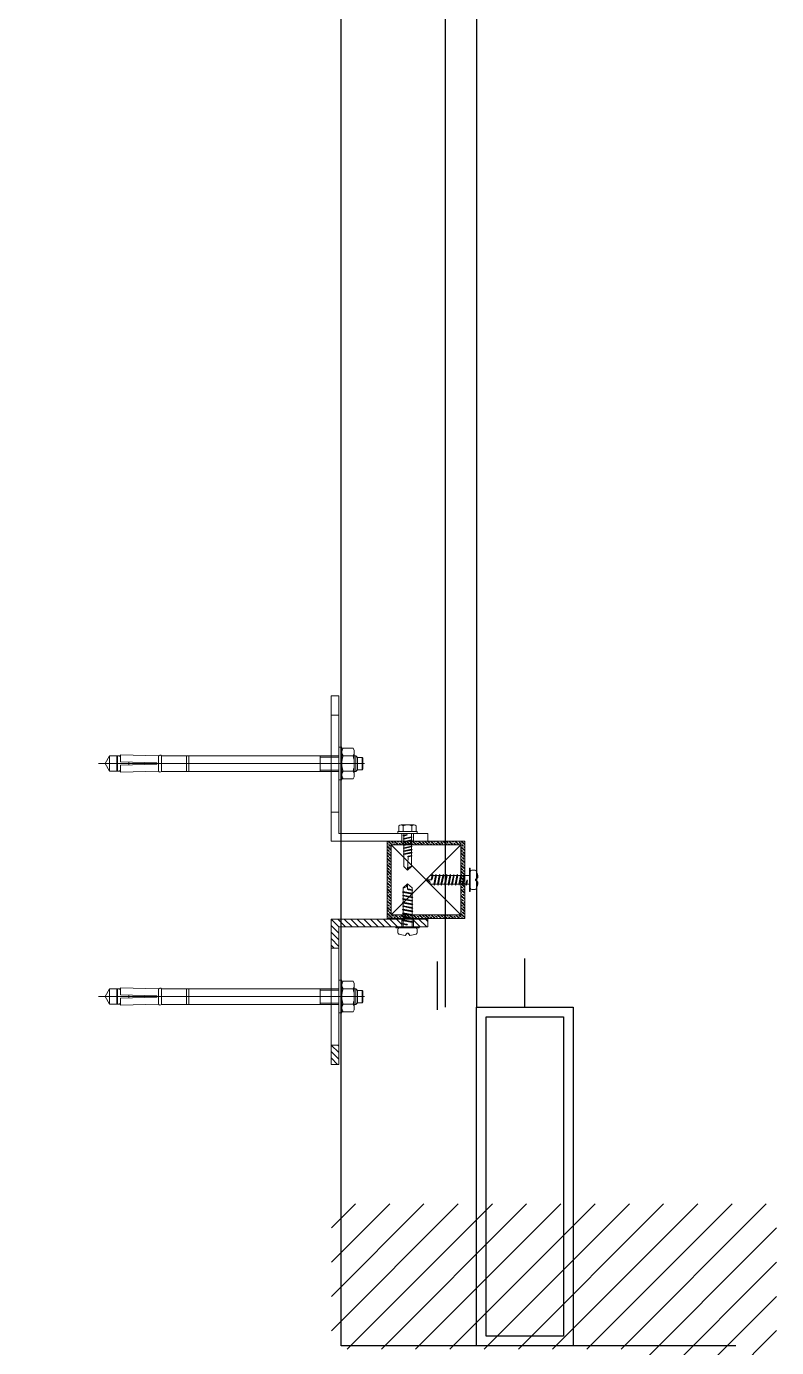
# Model space of a CAD drawing. Header units: millimetres. Extents: x 4688743 to 4806056, y -3017657 to -2960297.
# Drawn here: x 4752490 to 4752877, y -2973565 to -2972883 of the extents above; entities that cross this region are included whole.
import ezdxf

# ---------------------------------------------------------------- set-up
doc = ezdxf.new("R2010")
doc.units = ezdxf.units.MM
doc.header["$MEASUREMENT"] = 0
for name, color, linetype, lineweight in [('B-SECTIONS$0$_FAVETON-Autotaladrante N12 Filete 5.5 mm', 8, 'Continuous', 5), ('CLAYTONE-Pieza', 7, 'Continuous', 9), ('NEI-ALU-CROSS-SECTION', 150, 'Continuous', 5), ('NEI-G-BRACKET-IN PLAN', 115, 'Continuous', 5), ('NEI-G-RCC FASTENER', 253, 'Continuous', 5), ('TAPPING SCREW', 251, 'Continuous', 5)]:
    doc.layers.add(name, color=color, linetype=linetype, lineweight=lineweight)
for name, color, linetype in [('C-WALL', 123, 'Continuous'), ('glazing', 5, 'Continuous'), ('MATEL CLADDING', 145, 'Continuous'), ('wall', 4, 'Continuous')]:
    doc.layers.add(name, color=color, linetype=linetype)

# ---------------------------------------------------------------- blocks, each defined once
blk = doc.blocks.new('ALU-CROSS-SECTION')
at = {"layer": 'NEI-ALU-CROSS-SECTION'}
h = blk.add_hatch(dxfattribs=at)
h.set_pattern_fill('ANSI33', color=8, scale=0.35, style=0)
h.set_pattern_definition([(45, (-14308.022, -80916.707), (-1.57154482, 1.57154482), []), (45, (-14306.4504, -80916.707), (-1.57154482, 1.57154482), [1.11125, -0.555625])])
h.paths.add_polyline_path([(20, 20), (-20, 20), (-20, -20), (20, -20)])
h.paths.add_polyline_path([(18, -18), (-18, -18), (-18, 18), (18, 18)], flags=16)
at = {"color": 8}
for p, q in [((-18, -18), (18, 18)), ((-18, 18), (18, -18))]:
    blk.add_line(p, q, dxfattribs=at)
for points in [[(-20, -20), (20, -20), (20, 20), (-20, 20)], [(-18, -18), (18, -18), (18, 18), (-18, 18)]]:
    blk.add_lwpolyline(points, close=True)
blk = doc.blocks.new('Autotaladrante N12 Filete 5.5 mm')
at = {"color": 250}
blk.add_lwpolyline([(0.4, -6), (0.1, -6, -0.414214), (0, -5.9), (0, 5.9, -0.414214), (0.1, 6), (0.4, 6, -0.414214), (0.5, 5.9), (0.5, -5.9, -0.414214)], format="xyb", close=True, dxfattribs=at)
at = {"layer": 'TAPPING SCREW'}
for p, q in [((-3.94, 1.25), (-2.75, 0.25)), ((-2.75, 0.25), (-2.75, -0.25)), ((0, 2.29), (1.85, 2.29)), ((1.62, 0), (2.08, 2.69)), ((2.31, 2.29), (3.68, 2.29)), ((4.14, 2.29), (5.51, 2.29)), ((5.98, 2.29), (7.35, 2.29)), ((7.81, 2.29), (9.18, 2.29)), ((9.64, 2.29), (11.01, 2.29)), ((10.56, -2.29), (11.48, 2.29)), ((11.25, 2.69), (11.48, 2.29)), ((11.48, 2.29), (12.85, 2.29)), ((13.31, 2.29), (14.68, 2.29)), ((14.23, -2.29), (15.14, 2.29)), ((14.55, 2.29), (20.7, 2.29)), ((14.91, 2.69), (15.14, 2.29)), ((15.14, 2.29), (16.51, 2.29)), ((16.98, 2.29), (18.35, 2.29)), ((17.66, -2.69), (18.58, 2.69)), ((20.7, 2.29), (22.8, 0)), ((-3.94, -1.25), (-2.75, -0.25)), ((0, -2.29), (2.76, -2.29)), ((3, -2.69), (3.23, -2.29)), ((4.83, -2.69), (5.06, -2.29)), ((6.66, -2.69), (6.89, -2.29)), ((8.5, -2.69), (8.73, -2.29)), ((10.33, -2.69), (10.56, -2.29)), ((10.56, -2.29), (11.93, -2.29)), ((12.39, -2.29), (13.76, -2.29)), ((13.64, -2.29), (20.7, -2.29)), ((14, -2.69), (14.23, -2.29)), ((14.23, -2.29), (15.6, -2.29)), ((16.06, -2.29), (17.43, -2.29)), ((17.89, -2.29), (19.26, -2.29)), ((19.95, 0), (22.8, 0)), ((20.7, -2.29), (22.8, 0))]:
    blk.add_line(p, q, dxfattribs=at)
for points in [[(-0.75, 5), (-2.47, 5)], [(0, 4.25), (0, -4.25)], [(4.6, -2.29), (3.23, -2.29), (4.14, 2.29), (3.91, 2.69), (3, -2.69), (2.76, -2.29), (3.68, 2.29), (3.91, 2.69)], [(6.43, -2.29), (5.06, -2.29), (5.98, 2.29), (5.75, 2.69), (4.83, -2.69), (4.6, -2.29), (5.51, 2.29), (5.75, 2.69)], [(8.26, -2.29), (6.89, -2.29), (7.81, 2.29), (7.58, 2.69), (6.66, -2.69), (6.43, -2.29), (7.35, 2.29), (7.58, 2.69)], [(10.1, -2.29), (8.73, -2.29), (9.64, 2.29), (9.41, 2.69), (8.5, -2.69), (8.26, -2.29), (9.18, 2.29), (9.41, 2.69)], [(13.08, 2.69), (13.31, 2.29), (12.39, -2.29), (12.16, -2.69), (11.93, -2.29), (12.85, 2.29), (13.08, 2.69), (12.16, -2.69)], [(15.83, -2.69), (16.06, -2.29), (16.98, 2.29), (16.75, 2.69), (15.83, -2.69), (15.6, -2.29), (16.51, 2.29), (16.75, 2.69)], [(-0.75, -5), (-2.47, -5)], [(19.95, 0), (19.72, -0.4), (19.26, -2.29), (19.5, -2.69), (19.95, 0), (20.19, -0.4), (19.73, -2.29), (19.5, -2.69)]]:
    blk.add_lwpolyline(points, dxfattribs=at)
for points in [[(2.31, 2.29), (1.85, 0.4), (1.62, 0), (1.39, 0.4), (1.85, 2.29), (2.08, 2.69)], [(10.33, -2.69), (10.1, -2.29), (11.01, 2.29), (11.25, 2.69)], [(13.76, -2.29), (14.68, 2.29), (14.91, 2.69), (14, -2.69)], [(17.89, -2.29), (17.66, -2.69), (17.43, -2.29), (18.35, 2.29), (18.58, 2.69), (18.81, 2.29)]]:
    blk.add_lwpolyline(points, close=True, dxfattribs=at)
for centre, radius, start, end in [((9.02, 0), 13, 159.51694, 174.54353), ((-2.46, 4.24), 0.756, 90.46961, 163.25484), ((-0.76, 4.24), 0.756, 0.46961, 89.53039), ((22.74, 2.05), 2.06, 173.37755, 271.62243), ((9.02, 0), 13, 185.45647, 200.48306), ((-2.46, -4.24), 0.756, 196.74516, 269.53039), ((-0.76, -4.24), 0.756, 270.46961, 359.53039)]:
    blk.add_arc(centre, radius, start, end, dxfattribs=at)
blk = doc.blocks.new('Fischer')
at = {"layer": 'NEI-G-RCC FASTENER', "linetype": 'Continuous'}
for p, q in [((-8, 6.8), (-7.39, 7.85)), ((-2.21, 7.85), (-7.39, 7.85)), ((-1.6, 6.8), (-2.21, 7.85)), ((-1.6, 8.4), (-1.6, 0)), ((-1.6, 8.4), (0, 8.4)), ((0, 8.4), (0, -8.4)), ((-12, 3.1), (-12.4, 2.7)), ((-12.4, 2.7), (-12.4, -2.82)), ((-12, 3.1), (-9.6, 3.1)), ((-12, -3.22), (-12, 3.1)), ((-9.6, 3.1), (-8.82, 3.94)), ((-9.6, 3.1), (-9.6, -3.22)), ((-8.82, 3.94), (-8, 3.94)), ((-8.82, -4.06), (-8.82, 3.94)), ((-8, 6.8), (-8, 0)), ((-8, -6.8), (-8, 0)), ((-2.21, 3.93), (-7.39, 3.93)), ((-1.6, -8.4), (-1.6, 0)), ((91.52, 3.94), (0, 3.94)), ((9.6, 3.94), (9.6, -4.06)), ((77.52, -4.06), (77.52, 3.94)), ((78.72, -4.06), (78.72, 3.94)), ((91.52, 3.94), (91.52, -4.06)), ((112.67, 4.45), (93.12, 3.89)), ((93.12, 3.92), (93.12, 3.46)), ((93.12, -3.46), (93.12, 3.46)), ((112.79, 0.93), (93.92, 0.4)), ((93.92, 0.4), (93.92, -0.4)), ((108.49, 0.78), (108.49, -0.78)), ((112.67, 4.45), (112.79, 0.93)), ((112.69, 3.92), (118.34, 3.92)), ((114.25, 3.92), (112.7, 3.62)), ((114.25, -3.92), (114.25, 3.92)), ((114.65, 3.44), (114.25, 3.92)), ((114.65, -3.44), (114.65, 3.44)), ((118.34, -3.92), (118.34, 3.92)), ((118.34, 3.92), (120.6, 0)), ((120.6, 0), (118.34, -3.92)), ((-12, -3.22), (-12.4, -2.82)), ((-9.6, -3.22), (-12, -3.22)), ((-9.6, -3.22), (-8.82, -4.06)), ((-8.82, -4.06), (-8, -4.06)), ((-8, -6.8), (-7.39, -7.85)), ((-2.21, -3.93), (-7.39, -3.93)), ((-1.6, -6.8), (-2.21, -7.85)), ((91.52, -4.06), (0, -4.06)), ((93.12, -3.92), (93.12, -3.46)), ((112.67, -4.45), (93.12, -3.89)), ((112.79, -0.93), (93.92, -0.4)), ((112.67, -4.45), (112.79, -0.93)), ((112.69, -3.92), (118.34, -3.92)), ((112.7, -3.62), (114.25, -3.92)), ((114.65, -3.44), (114.25, -3.92)), ((-2.21, -7.85), (-7.39, -7.85)), ((-1.6, -8.4), (0, -8.4))]:
    blk.add_line(p, q, dxfattribs=at)
at = {"layer": 'NEI-G-RCC FASTENER'}
for p, q in [((9.6, 3.29), (0, 3.29)), ((-13.33, 0), (124.1, 0)), ((9.6, -3.41), (0, -3.41))]:
    blk.add_line(p, q, dxfattribs=at)
at = {"layer": 'NEI-G-RCC FASTENER', "linetype": 'Continuous'}
for centre, radius, start, end in [((-4.53, 5.89), 3.47, 145.56154, 214.43847), ((-5.07, 5.89), 3.47, 325.56154, 34.43847), ((4.98, 0), 12.98, 162.38304, 197.61697), ((-14.58, 0), 12.98, 342.38303, 17.61698), ((92.28, 3.37), 0.948, 27.05796, 142.94074), ((-4.53, -5.89), 3.47, 145.56154, 214.43847), ((-5.07, -5.89), 3.47, 325.56154, 34.43847), ((92.28, -3.49), 0.948, 217.05925, 332.94203)]:
    blk.add_arc(centre, radius, start, end, dxfattribs=at)
blk = doc.blocks.new('B-SECTIONS$0$Autotaladrante N12 Filete 5.5 mm')
at = {"layer": 'B-SECTIONS$0$_FAVETON-Autotaladrante N12 Filete 5.5 mm'}
for p, q in [((-4.984375, -3.870117), (-4.984375, 3.870117)), ((-4.411376, 2.580078), (-1.03125, 2.580078)), ((0, 2.291992), (1.143555, 2.291992)), ((0.916504, 0), (1.375, 2.692383)), ((1.60669, 2.291992), (2.976807, 2.291992)), ((3.439942, 2.291992), (4.810059, 2.291992)), ((4.356446, -2.291992), (5.273194, 2.291992)), ((5.041749, 2.692383), (5.273194, 2.291992)), ((5.273194, 2.291992), (6.643555, 2.291992)), ((7.106446, 2.291992), (8.476807, 2.291992)), ((8.023194, -2.291992), (8.939698, 2.291992)), ((8.708252, 2.692383), (8.939698, 2.291992)), ((8.939698, 2.291992), (10.310059, 2.291992)), ((10.773194, 2.291992), (12.143311, 2.291992)), ((11.458252, -2.692383), (12.375, 2.692383)), ((12.606446, 2.291992), (19.670899, 2.291992)), ((13.981446, -0.401367), (21.770752, 0)), ((19.670899, 2.291992), (21.770752, 0)), ((19.670899, -2.291992), (21.770752, 0)), ((-4.411376, -2.580078), (-1.03125, -2.580078)), ((-1.03125, -5.160156), (-4.411376, -5.160156)), ((0, -2.291992), (2.060059, -2.291992)), ((2.291749, -2.692383), (2.523194, -2.291992)), ((4.125, -2.692383), (4.356446, -2.291992)), ((4.356446, -2.291992), (5.726807, -2.291992)), ((6.189942, -2.291992), (7.560059, -2.291992)), ((7.791504, -2.692383), (8.023194, -2.291992)), ((8.023194, -2.291992), (9.393311, -2.291992)), ((9.856446, -2.291992), (11.226807, -2.291992)), ((11.689942, -2.291992), (13.060059, -2.291992)), ((13.523194, -2.291992), (19.670899, -2.291992))]:
    blk.add_line(p, q, dxfattribs=at)
for points in [[(-1.03125, 5.160156), (-4.411376, 5.160156)], [(3.893555, -2.291992), (2.523194, -2.291992), (3.439942, 2.291992), (3.208252, 2.692383), (2.291749, -2.692383), (2.060059, -2.291992), (2.976807, 2.291992), (3.208252, 2.692383)], [(6.875, 2.692383), (7.106446, 2.291992), (6.189942, -2.291992), (5.958252, -2.692383), (5.726807, -2.291992), (6.643555, 2.291992), (6.875, 2.692383), (5.958252, -2.692383)], [(9.625, -2.692383), (9.856446, -2.291992), (10.773194, 2.291992), (10.541504, 2.692383), (9.625, -2.692383), (9.393311, -2.291992), (10.310059, 2.291992), (10.541504, 2.692383)], [(13.75, 0), (13.518555, -0.401367), (13.060059, -2.291992), (13.291749, -2.692383), (13.75, 0), (13.981446, -0.401367), (13.523194, -2.291992), (13.291749, -2.692383)]]:
    blk.add_lwpolyline(points, dxfattribs=at)
for points in [[(0, -5.729492), (0, 5.729492), (-1.03125, 5.729492), (-1.03125, -5.729492)], [(1.60669, 2.291992), (1.148194, 0.401367), (0.916504, 0), (0.685059, 0.401367), (1.143555, 2.291992), (1.375, 2.692383)], [(4.125, -2.692383), (3.893555, -2.291992), (4.810059, 2.291992), (5.041749, 2.692383)], [(7.560059, -2.291992), (8.476807, 2.291992), (8.708252, 2.692383), (7.791504, -2.692383)], [(11.689942, -2.291992), (11.458252, -2.692383), (11.226807, -2.291992), (12.143311, 2.291992), (12.375, 2.692383), (12.606446, 2.291992)]]:
    blk.add_lwpolyline(points, close=True, dxfattribs=at)
for centre, radius, start, end in [((1.111329, 0), 6.095833, 154.96034, 205.03966), ((-3.245605, 3.870117), 1.738802, 132.1065, 227.8935), ((21.712647, -2.054688), 2.055444, 88.377566, 186.622451), ((-3.245605, -3.870117), 1.738802, 132.1065, 227.8935)]:
    blk.add_arc(centre, radius, start, end, dxfattribs=at)

msp = doc.modelspace()

# ---------------------------------------------------------------- hatches: boundary and pattern name
h = msp.add_hatch()
h.set_pattern_fill('ANSI31', color=8, scale=100)
h.set_pattern_definition([(45, (236470.365, 195067.738), (-8.838834765, 8.838834765), [])])
h.paths.add_polyline_path([(4751248.09, -2975266.79), (4751248.09, -2975339.61), (4752876.84, -2975339.61), (4752876.84, -2973491.32), (4752647.01, -2973491.32), (4752647.01, -2973566.32), (4752796.84, -2973566.32), (4752796.84, -2975266.76)])
at = {"layer": 'NEI-ALU-CROSS-SECTION'}
h = msp.add_hatch(dxfattribs=at)
h.set_pattern_fill('ANSI33', color=8, scale=0.35, angle=90, style=0)
h.set_pattern_definition([(135, (4833612.54, -2987631.952), (-1.57154482, -1.57154482), []), (135, (4833612.54, -2987630.3804), (-1.57154482, -1.57154482), [1.11125, -0.555625])])
h.paths.add_polyline_path([(4752675.83, -2973303.93), (4752675.83, -2973343.93), (4752715.83, -2973343.93), (4752715.83, -2973303.93)])
h.paths.add_polyline_path([(4752713.83, -2973305.93), (4752713.83, -2973341.93), (4752677.83, -2973341.93), (4752677.83, -2973305.93)], flags=16)
at = {"layer": 'NEI-G-BRACKET-IN PLAN'}
h = msp.add_hatch(dxfattribs=at)
h.set_pattern_fill('ANSI31', color=8, scale=0.75, angle=90, style=0)
h.set_pattern_definition([(135, (4752671.8326, -2973163.7699), (-1.683798, -1.683798), [])])
h.paths.add_polyline_path([(4752646.83, -2973344.26), (4752646.83, -2973359.26), (4752650.83, -2973359.26), (4752650.83, -2973348.26), (4752681.33, -2973348.26), (4752681.33, -2973348.25), (4752683.33, -2973348.25), (4752683.33, -2973344.26)])
h = msp.add_hatch(dxfattribs=at)
h.set_pattern_fill('ANSI31', color=8, scale=0.75, angle=90, style=0)
h.set_pattern_definition([(135, (4752639.3331, -2973372.2243), (-1.6838, -1.6838), [])])
h.paths.add_polyline_path([(4752696.83, -2973348.26), (4752696.83, -2973344.26), (4752689.33, -2973344.26), (4752689.33, -2973348.26)])
h = msp.add_hatch(dxfattribs=at)
h.set_pattern_fill('ANSI31', color=8, scale=0.75, angle=90, style=0)
h.set_pattern_definition([(135, (4752636.8326, -2973372.2243), (-1.6838, -1.6838), [])])
h.paths.add_polyline_path([(4752646.83, -2973409.26), (4752646.83, -2973419.26), (4752650.83, -2973419.26), (4752650.83, -2973409.26)])

# ---------------------------------------------------------------- linework, layer by layer
at = {"layer": 'B-SECTIONS$0$_FAVETON-Autotaladrante N12 Filete 5.5 mm'}
for p, q in [((4752689.71, -2973295.58, 129.88), (4752682.96, -2973295.58, 129.88)), ((4752686.33, -2973300.73, 129.88), (4752683.98, -2973301.13, 129.88)), ((4752684.08, -2973296.08, 129.88), (4752684.08, -2973299.03, 129.88)), ((4752684.33, -2973299.93, 129.88), (4752684.33, -2973300.93, 129.88)), ((4752688.33, -2973299.93, 129.88), (4752688.33, -2973301.73, 129.88)), ((4752688.59, -2973296.08, 129.88), (4752688.59, -2973299.03, 129.88)), ((4752690.84, -2973299.03, 129.88), (4752690.84, -2973296.08, 129.88)), ((4752683.98, -2973304.33, 129.88), (4752684.33, -2973304.53, 129.88)), ((4752683.98, -2973307.53, 129.88), (4752684.33, -2973307.73, 129.88)), ((4752684.33, -2973301.33, 129.88), (4752684.33, -2973302.53, 129.88)), ((4752684.33, -2973302.93, 129.88), (4752684.33, -2973304.13, 129.88)), ((4752688.33, -2973303.73, 129.88), (4752684.33, -2973304.53, 129.88)), ((4752684.33, -2973304.53, 129.88), (4752684.33, -2973305.73, 129.88)), ((4752684.33, -2973306.13, 129.88), (4752684.33, -2973307.33, 129.88)), ((4752688.33, -2973306.93, 129.88), (4752684.33, -2973307.73, 129.88)), ((4752684.33, -2973307.73, 129.88), (4752684.33, -2973308.93, 129.88)), ((4752688.68, -2973301.93, 129.88), (4752688.33, -2973302.13, 129.88)), ((4752688.68, -2973303.53, 129.88), (4752688.33, -2973303.73, 129.88)), ((4752688.33, -2973303.73, 129.88), (4752688.33, -2973304.93, 129.88)), ((4752688.33, -2973305.33, 129.88), (4752688.33, -2973306.53, 129.88)), ((4752688.68, -2973306.73, 129.88), (4752688.33, -2973306.93, 129.88)), ((4752688.33, -2973306.93, 129.88), (4752688.33, -2973308.13, 129.88)), ((4752688.68, -2973309.93, 129.88), (4752683.98, -2973310.73, 129.88)), ((4752684.33, -2973309.33, 129.88), (4752684.33, -2973310.53, 129.88)), ((4752684.33, -2973310.93, 129.88), (4752684.33, -2973317.1, 129.88)), ((4752686.68, -2973312.13, 129.88), (4752686.33, -2973318.93, 129.88)), ((4752688.33, -2973308.53, 129.88), (4752688.33, -2973309.73, 129.88)), ((4752688.33, -2973310.13, 129.88), (4752688.33, -2973311.33, 129.88)), ((4752688.33, -2973311.73, 129.88), (4752688.33, -2973317.1, 129.88)), ((4752684.33, -2973317.1, 129.88), (4752686.33, -2973318.93, 129.88)), ((4752688.33, -2973317.1, 129.88), (4752686.33, -2973318.93, 129.88))]:
    msp.add_line(p, q, dxfattribs=at)
at = {"layer": 'B-SECTIONS$0$_FAVETON-Autotaladrante N12 Filete 5.5 mm', "elevation": 129.88}
for points in [[(4752691.33, -2973299.93), (4752681.33, -2973299.93), (4752681.33, -2973299.03), (4752691.33, -2973299.03)], [(4752684.33, -2973301.33), (4752685.98, -2973300.93), (4752686.33, -2973300.73), (4752685.98, -2973300.53), (4752684.33, -2973300.93), (4752683.98, -2973301.13)], [(4752688.68, -2973303.53), (4752688.33, -2973303.33), (4752684.33, -2973304.13), (4752683.98, -2973304.33)], [(4752688.33, -2973306.53), (4752684.33, -2973307.33), (4752683.98, -2973307.53), (4752688.68, -2973306.73)], [(4752688.33, -2973310.13), (4752688.68, -2973309.93), (4752688.33, -2973309.73), (4752684.33, -2973310.53), (4752683.98, -2973310.73), (4752684.33, -2973310.93)]]:
    msp.add_lwpolyline(points, close=True, dxfattribs=at)
for points in [[(4752681.83, -2973299.03), (4752681.83, -2973296.08)], [(4752688.33, -2973303.33), (4752688.33, -2973302.13), (4752684.33, -2973302.93), (4752683.98, -2973302.73), (4752688.68, -2973301.93), (4752688.33, -2973301.73), (4752684.33, -2973302.53), (4752683.98, -2973302.73)], [(4752683.98, -2973305.93), (4752684.33, -2973306.13), (4752688.33, -2973305.33), (4752688.68, -2973305.13), (4752688.33, -2973304.93), (4752684.33, -2973305.73), (4752683.98, -2973305.93), (4752688.68, -2973305.13)], [(4752688.68, -2973308.33), (4752688.33, -2973308.53), (4752684.33, -2973309.33), (4752683.98, -2973309.13), (4752688.68, -2973308.33), (4752688.33, -2973308.13), (4752684.33, -2973308.93), (4752683.98, -2973309.13)], [(4752686.33, -2973311.93), (4752686.68, -2973311.73), (4752688.33, -2973311.33), (4752688.68, -2973311.53), (4752686.33, -2973311.93), (4752686.68, -2973312.13), (4752688.33, -2973311.73), (4752688.68, -2973311.53)]]:
    msp.add_lwpolyline(points, dxfattribs=at)
at = {"layer": 'B-SECTIONS$0$_FAVETON-Autotaladrante N12 Filete 5.5 mm'}
for centre, radius, start, end in [((4752682.96, -2973297.1, 129.88), 1.52, 42.08255, 137.86955), ((4752686.33, -2973300.9, 129.88), 5.32, 64.93639, 115.01571), ((4752689.71, -2973297.1, 129.88), 1.52, 42.08255, 137.86955), ((4752688.12, -2973318.88, 129.88), 1.79, 83.3536, 181.59848)]:
    msp.add_arc(centre, radius, start, end, dxfattribs=at)
at = {"layer": 'C-WALL', "color": 4}
msp.add_lwpolyline([(4752746.83, -2973389.64), (4752746.83, -2973364.64)], dxfattribs=at)
for points in [[(4752771.83, -2973564.64), (4752721.83, -2973564.64), (4752721.83, -2973389.64), (4752771.83, -2973389.64)], [(4752766.83, -2973559.64), (4752726.83, -2973559.64), (4752726.83, -2973394.64), (4752766.83, -2973394.64)]]:
    msp.add_lwpolyline(points, close=True, dxfattribs=at)
at = {"layer": 'CLAYTONE-Pieza', "color": 250, "elevation": 129.88}
for points in [[(4752718.33, -2973317.93), (4752718.63, -2973317.93, -0.414214), (4752718.73, -2973318.03), (4752718.73, -2973329.83, -0.414214), (4752718.63, -2973329.93), (4752718.33, -2973329.93, -0.414214), (4752718.23, -2973329.83), (4752718.23, -2973318.03, -0.414214)], [(4752692.33, -2973348.36), (4752692.33, -2973348.66, -0.414214), (4752692.23, -2973348.76), (4752680.43, -2973348.76, -0.414214), (4752680.33, -2973348.66), (4752680.33, -2973348.36, -0.414214), (4752680.43, -2973348.26), (4752692.23, -2973348.26, -0.414214)]]:
    msp.add_lwpolyline(points, format="xyb", close=True, dxfattribs=at)
at = {"layer": 'glazing', "color": 4}
msp.add_lwpolyline([(4752701.84, -2973391.13), (4752701.84, -2973366.13)], dxfattribs=at)
at = {"layer": 'MATEL CLADDING', "elevation": 0}
for points in [[(4752705.83, -2973389.64), (4752705.83, -2966811.47), (4752705.83, -2966811.47)], [(4752721.83, -2966811.47), (4752721.83, -2973389.64)]]:
    msp.add_lwpolyline(points, dxfattribs=at)
at = {"layer": 'NEI-ALU-CROSS-SECTION', "color": 8}
for p, q in [((4752713.83, -2973341.93, 129.88), (4752677.83, -2973305.93, 129.88)), ((4752677.83, -2973341.93, 129.88), (4752713.83, -2973305.93, 129.88))]:
    msp.add_line(p, q, dxfattribs=at)
at = {"layer": 'NEI-ALU-CROSS-SECTION', "elevation": 129.88}
for points in [[(4752715.83, -2973343.93), (4752715.83, -2973303.93), (4752675.83, -2973303.93), (4752675.83, -2973343.93)], [(4752713.83, -2973341.93), (4752713.83, -2973305.93), (4752677.83, -2973305.93), (4752677.83, -2973341.93)]]:
    msp.add_lwpolyline(points, close=True, dxfattribs=at)
at = {"layer": 'NEI-G-BRACKET-IN PLAN', "color": 8}
for p, q in [((4752646.83, -2973238.93, -1168.96), (4752650.83, -2973238.93, -1168.96)), ((4752646.83, -2973288.93, -1168.96), (4752650.83, -2973288.93, -1168.96)), ((4752683.33, -2973299.93, 129.88), (4752683.33, -2973303.93, 129.88)), ((4752689.33, -2973299.93, 129.88), (4752689.33, -2973303.93, 129.88)), ((4752683.33, -2973348.26, 129.88), (4752683.33, -2973344.26, 129.88)), ((4752689.33, -2973348.26, 129.88), (4752689.33, -2973344.26, 129.88)), ((4752646.83, -2973359.26, -1168.96), (4752650.83, -2973359.26, -1168.96)), ((4752646.83, -2973409.26, -1168.96), (4752650.83, -2973409.26, -1168.96))]:
    msp.add_line(p, q, dxfattribs=at)
at = {"layer": 'NEI-G-BRACKET-IN PLAN', "color": 8, "elevation": 129.88}
for points in [[(4752646.83, -2973228.93), (4752646.83, -2973303.93), (4752696.83, -2973303.93), (4752696.83, -2973299.93), (4752650.83, -2973299.93), (4752650.83, -2973228.93), (4752646.83, -2973228.93)], [(4752646.83, -2973419.26), (4752646.83, -2973344.26), (4752696.83, -2973344.26), (4752696.83, -2973348.26), (4752650.83, -2973348.26), (4752650.83, -2973419.26), (4752646.83, -2973419.26)]]:
    msp.add_lwpolyline(points, dxfattribs=at)
at = {"layer": 'NEI-G-RCC FASTENER', "linetype": 'Continuous'}
for p, q in [((4752532.49, -2973259.95, -1168.96), (4752530.23, -2973263.87, -1168.96)), ((4752538.14, -2973259.95, -1168.96), (4752532.49, -2973259.95, -1168.96)), ((4752532.49, -2973267.79, -1168.96), (4752532.49, -2973259.95, -1168.96)), ((4752536.18, -2973260.43, -1168.96), (4752536.58, -2973259.95, -1168.96)), ((4752536.58, -2973267.79, -1168.96), (4752536.58, -2973259.95, -1168.96)), ((4752536.58, -2973259.95, -1168.96), (4752538.13, -2973260.25, -1168.96)), ((4752538.16, -2973259.42, -1168.96), (4752538.04, -2973262.94, -1168.96)), ((4752538.16, -2973259.42, -1168.96), (4752557.71, -2973259.98, -1168.96)), ((4752557.71, -2973267.79, -1168.96), (4752557.71, -2973259.95, -1168.96)), ((4752559.31, -2973259.93, -1168.96), (4752650.83, -2973259.93, -1168.96)), ((4752559.31, -2973259.93, -1168.96), (4752559.31, -2973267.93, -1168.96)), ((4752572.11, -2973267.93, -1168.96), (4752572.11, -2973259.93, -1168.96)), ((4752573.31, -2973267.93, -1168.96), (4752573.31, -2973259.93, -1168.96)), ((4752641.23, -2973259.93, -1168.96), (4752641.23, -2973267.93, -1168.96)), ((4752650.83, -2973255.47, -1168.96), (4752650.83, -2973272.27, -1168.96)), ((4752652.43, -2973255.47, -1168.96), (4752650.83, -2973255.47, -1168.96)), ((4752652.43, -2973272.27, -1168.96), (4752652.43, -2973255.47, -1168.96)), ((4752652.43, -2973257.07, -1168.96), (4752653.04, -2973256.02, -1168.96)), ((4752653.04, -2973256.02, -1168.96), (4752658.22, -2973256.02, -1168.96)), ((4752653.04, -2973259.94, -1168.96), (4752658.22, -2973259.94, -1168.96)), ((4752658.83, -2973257.07, -1168.96), (4752658.22, -2973256.02, -1168.96)), ((4752658.83, -2973270.67, -1168.96), (4752658.83, -2973257.07, -1168.96)), ((4752659.65, -2973259.93, -1168.96), (4752658.83, -2973259.93, -1168.96)), ((4752659.65, -2973267.93, -1168.96), (4752659.65, -2973259.93, -1168.96)), ((4752660.43, -2973260.77, -1168.96), (4752659.65, -2973259.93, -1168.96)), ((4752530.23, -2973263.87, -1168.96), (4752532.49, -2973267.79, -1168.96)), ((4752536.18, -2973267.31, -1168.96), (4752536.18, -2973260.43, -1168.96)), ((4752538.04, -2973262.94, -1168.96), (4752556.91, -2973263.47, -1168.96)), ((4752538.04, -2973264.8, -1168.96), (4752556.91, -2973264.27, -1168.96)), ((4752538.16, -2973268.32, -1168.96), (4752538.04, -2973264.8, -1168.96)), ((4752542.34, -2973263.09, -1168.96), (4752542.34, -2973264.65, -1168.96)), ((4752556.91, -2973263.47, -1168.96), (4752556.91, -2973264.27, -1168.96)), ((4752662.83, -2973260.77, -1168.96), (4752660.43, -2973260.77, -1168.96)), ((4752660.43, -2973260.77, -1168.96), (4752660.43, -2973267.09, -1168.96)), ((4752662.83, -2973267.09, -1168.96), (4752662.83, -2973260.77, -1168.96)), ((4752662.83, -2973260.77, -1168.96), (4752663.23, -2973261.17, -1168.96)), ((4752662.83, -2973267.09, -1168.96), (4752663.23, -2973266.69, -1168.96)), ((4752663.23, -2973261.17, -1168.96), (4752663.23, -2973266.69, -1168.96)), ((4752538.14, -2973267.79, -1168.96), (4752532.49, -2973267.79, -1168.96)), ((4752536.18, -2973267.31, -1168.96), (4752536.58, -2973267.79, -1168.96)), ((4752538.13, -2973267.49, -1168.96), (4752536.58, -2973267.79, -1168.96)), ((4752538.16, -2973268.32, -1168.96), (4752557.71, -2973267.76, -1168.96)), ((4752559.31, -2973267.93, -1168.96), (4752650.83, -2973267.93, -1168.96)), ((4752652.43, -2973272.27, -1168.96), (4752650.83, -2973272.27, -1168.96)), ((4752652.43, -2973270.67, -1168.96), (4752653.04, -2973271.72, -1168.96)), ((4752653.04, -2973267.8, -1168.96), (4752658.22, -2973267.8, -1168.96)), ((4752653.04, -2973271.72, -1168.96), (4752658.22, -2973271.72, -1168.96)), ((4752658.83, -2973270.67, -1168.96), (4752658.22, -2973271.72, -1168.96)), ((4752659.65, -2973267.93, -1168.96), (4752658.83, -2973267.93, -1168.96)), ((4752660.43, -2973267.09, -1168.96), (4752659.65, -2973267.93, -1168.96)), ((4752660.43, -2973267.09, -1168.96), (4752662.83, -2973267.09, -1168.96)), ((4752650.83, -2973375.8, -1168.96), (4752650.83, -2973392.6, -1168.96)), ((4752652.43, -2973375.8, -1168.96), (4752650.83, -2973375.8, -1168.96)), ((4752652.43, -2973392.6, -1168.96), (4752652.43, -2973375.8, -1168.96)), ((4752532.49, -2973380.28, -1168.96), (4752530.23, -2973384.2, -1168.96)), ((4752538.14, -2973380.28, -1168.96), (4752532.49, -2973380.28, -1168.96)), ((4752532.49, -2973388.12, -1168.96), (4752532.49, -2973380.28, -1168.96)), ((4752536.18, -2973380.76, -1168.96), (4752536.58, -2973380.28, -1168.96)), ((4752536.18, -2973387.64, -1168.96), (4752536.18, -2973380.76, -1168.96)), ((4752536.58, -2973388.12, -1168.96), (4752536.58, -2973380.28, -1168.96)), ((4752536.58, -2973380.28, -1168.96), (4752538.13, -2973380.58, -1168.96)), ((4752538.16, -2973379.75, -1168.96), (4752538.04, -2973383.27, -1168.96)), ((4752538.16, -2973379.75, -1168.96), (4752557.71, -2973380.3, -1168.96)), ((4752557.71, -2973388.12, -1168.96), (4752557.71, -2973380.28, -1168.96)), ((4752559.31, -2973380.26, -1168.96), (4752650.83, -2973380.26, -1168.96)), ((4752559.31, -2973380.26, -1168.96), (4752559.31, -2973388.26, -1168.96)), ((4752572.11, -2973388.26, -1168.96), (4752572.11, -2973380.26, -1168.96)), ((4752573.31, -2973388.26, -1168.96), (4752573.31, -2973380.26, -1168.96)), ((4752641.23, -2973380.26, -1168.96), (4752641.23, -2973388.26, -1168.96)), ((4752652.43, -2973377.4, -1168.96), (4752653.04, -2973376.34, -1168.96)), ((4752653.04, -2973376.34, -1168.96), (4752658.22, -2973376.34, -1168.96)), ((4752653.04, -2973380.27, -1168.96), (4752658.22, -2973380.27, -1168.96)), ((4752658.83, -2973377.4, -1168.96), (4752658.22, -2973376.34, -1168.96)), ((4752658.83, -2973391, -1168.96), (4752658.83, -2973377.4, -1168.96)), ((4752659.65, -2973380.26, -1168.96), (4752658.83, -2973380.26, -1168.96)), ((4752659.65, -2973388.26, -1168.96), (4752659.65, -2973380.26, -1168.96)), ((4752660.43, -2973381.1, -1168.96), (4752659.65, -2973380.26, -1168.96)), ((4752662.83, -2973381.1, -1168.96), (4752660.43, -2973381.1, -1168.96)), ((4752660.43, -2973381.1, -1168.96), (4752660.43, -2973387.42, -1168.96)), ((4752662.83, -2973387.42, -1168.96), (4752662.83, -2973381.1, -1168.96)), ((4752662.83, -2973381.1, -1168.96), (4752663.23, -2973381.5, -1168.96)), ((4752663.23, -2973381.5, -1168.96), (4752663.23, -2973387.02, -1168.96)), ((4752530.23, -2973384.2, -1168.96), (4752532.49, -2973388.12, -1168.96)), ((4752538.14, -2973388.12, -1168.96), (4752532.49, -2973388.12, -1168.96)), ((4752536.18, -2973387.64, -1168.96), (4752536.58, -2973388.12, -1168.96)), ((4752538.13, -2973387.81, -1168.96), (4752536.58, -2973388.12, -1168.96)), ((4752538.04, -2973383.27, -1168.96), (4752556.91, -2973383.8, -1168.96)), ((4752538.04, -2973385.13, -1168.96), (4752556.91, -2973384.6, -1168.96)), ((4752538.16, -2973388.64, -1168.96), (4752538.04, -2973385.13, -1168.96)), ((4752538.16, -2973388.64, -1168.96), (4752557.71, -2973388.09, -1168.96)), ((4752542.34, -2973383.42, -1168.96), (4752542.34, -2973384.98, -1168.96)), ((4752556.91, -2973383.8, -1168.96), (4752556.91, -2973384.6, -1168.96)), ((4752559.31, -2973388.26, -1168.96), (4752650.83, -2973388.26, -1168.96)), ((4752653.04, -2973388.12, -1168.96), (4752658.22, -2973388.12, -1168.96)), ((4752659.65, -2973388.26, -1168.96), (4752658.83, -2973388.26, -1168.96)), ((4752660.43, -2973387.42, -1168.96), (4752659.65, -2973388.26, -1168.96)), ((4752660.43, -2973387.42, -1168.96), (4752662.83, -2973387.42, -1168.96)), ((4752662.83, -2973387.42, -1168.96), (4752663.23, -2973387.02, -1168.96)), ((4752652.43, -2973392.6, -1168.96), (4752650.83, -2973392.6, -1168.96)), ((4752652.43, -2973391, -1168.96), (4752653.04, -2973392.05, -1168.96)), ((4752653.04, -2973392.05, -1168.96), (4752658.22, -2973392.05, -1168.96)), ((4752658.83, -2973391, -1168.96), (4752658.22, -2973392.05, -1168.96))]:
    msp.add_line(p, q, dxfattribs=at)
at = {"layer": 'NEI-G-RCC FASTENER'}
for p, q in [((4752664.17, -2973263.87, -1168.96), (4752526.73, -2973263.87, -1168.96)), ((4752641.23, -2973260.58, -1168.96), (4752650.83, -2973260.58, -1168.96)), ((4752641.23, -2973267.28, -1168.96), (4752650.83, -2973267.28, -1168.96)), ((4752641.23, -2973380.9, -1168.96), (4752650.83, -2973380.9, -1168.96)), ((4752664.17, -2973384.2, -1168.96), (4752526.73, -2973384.2, -1168.96)), ((4752641.23, -2973387.61, -1168.96), (4752650.83, -2973387.61, -1168.96))]:
    msp.add_line(p, q, dxfattribs=at)
at = {"layer": 'NEI-G-RCC FASTENER', "linetype": 'Continuous'}
for centre, radius, start, end in [((4752558.55, -2973260.5, -1168.96), 0.948, 37.05926, 152.94204), ((4752655.9, -2973257.98, -1168.96), 3.47, 145.56153, 214.43846), ((4752665.41, -2973263.87, -1168.96), 12.98, 162.38302, 197.61697), ((4752655.36, -2973257.98, -1168.96), 3.47, 325.56153, 34.43846), ((4752645.86, -2973263.87, -1168.96), 12.98, 342.38303, 17.61696), ((4752558.55, -2973267.36, -1168.96), 0.948, 207.05797, 322.94075), ((4752655.9, -2973269.76, -1168.96), 3.47, 145.56153, 214.43846), ((4752655.36, -2973269.76, -1168.96), 3.47, 325.56153, 34.43846), ((4752558.55, -2973380.83, -1168.96), 0.948, 37.05926, 152.94204), ((4752655.9, -2973378.31, -1168.96), 3.47, 145.56153, 214.43846), ((4752665.41, -2973384.2, -1168.96), 12.98, 162.38302, 197.61697), ((4752655.36, -2973378.31, -1168.96), 3.47, 325.56153, 34.43846), ((4752645.86, -2973384.2, -1168.96), 12.98, 342.38303, 17.61696), ((4752558.55, -2973387.68, -1168.96), 0.948, 207.05797, 322.94075), ((4752655.9, -2973390.09, -1168.96), 3.47, 145.56153, 214.43846), ((4752655.36, -2973390.09, -1168.96), 3.47, 325.56153, 34.43846)]:
    msp.add_arc(centre, radius, start, end, dxfattribs=at)
at = {"layer": 'TAPPING SCREW'}
for p, q in [((4752701.07, -2973321.24, 129.88), (4752700.15, -2973326.62, 129.88)), ((4752704.73, -2973321.24, 129.88), (4752704.5, -2973321.64, 129.88)), ((4752708.4, -2973321.24, 129.88), (4752708.17, -2973321.64, 129.88)), ((4752710.23, -2973321.24, 129.88), (4752710, -2973321.64, 129.88)), ((4752712.07, -2973321.24, 129.88), (4752711.83, -2973321.64, 129.88)), ((4752713.9, -2973321.24, 129.88), (4752713.67, -2973321.64, 129.88)), ((4752715.73, -2973321.24, 129.88), (4752715.5, -2973321.64, 129.88)), ((4752684.04, -2973328.05, 129.88), (4752686.33, -2973325.95, 129.88)), ((4752684.04, -2973335.45, 129.88), (4752684.04, -2973328.05, 129.88)), ((4752688.63, -2973328.05, 129.88), (4752686.33, -2973325.95, 129.88)), ((4752686.33, -2973328.8, 129.88), (4752686.33, -2973325.95, 129.88)), ((4752688.63, -2973336.36, 129.88), (4752688.63, -2973328.05, 129.88)), ((4752698.03, -2973321.64, 129.88), (4752695.93, -2973323.93, 129.88)), ((4752698.77, -2973323.93, 129.88), (4752695.93, -2973323.93, 129.88)), ((4752698.03, -2973326.22, 129.88), (4752695.93, -2973323.93, 129.88)), ((4752706.33, -2973321.64, 129.88), (4752698.03, -2973321.64, 129.88)), ((4752705.42, -2973326.22, 129.88), (4752698.03, -2973326.22, 129.88)), ((4752704.5, -2973321.64, 129.88), (4752703.58, -2973326.22, 129.88)), ((4752703.82, -2973326.62, 129.88), (4752703.58, -2973326.22, 129.88)), ((4752707.25, -2973326.22, 129.88), (4752705.88, -2973326.22, 129.88)), ((4752708.17, -2973321.64, 129.88), (4752706.8, -2973321.64, 129.88)), ((4752708.17, -2973321.64, 129.88), (4752707.25, -2973326.22, 129.88)), ((4752707.48, -2973326.62, 129.88), (4752707.25, -2973326.22, 129.88)), ((4752709.08, -2973326.22, 129.88), (4752707.71, -2973326.22, 129.88)), ((4752710.92, -2973326.22, 129.88), (4752709.55, -2973326.22, 129.88)), ((4752712.75, -2973326.22, 129.88), (4752711.38, -2973326.22, 129.88)), ((4752714.58, -2973326.22, 129.88), (4752713.21, -2973326.22, 129.88)), ((4752716.42, -2973326.22, 129.88), (4752715.05, -2973326.22, 129.88)), ((4752718.73, -2973321.64, 129.88), (4752715.96, -2973321.64, 129.88)), ((4752717.11, -2973323.93, 129.88), (4752716.65, -2973326.62, 129.88)), ((4752718.73, -2973326.22, 129.88), (4752716.88, -2973326.22, 129.88)), ((4752722.66, -2973322.68, 129.88), (4752721.47, -2973323.68, 129.88)), ((4752721.47, -2973324.18, 129.88), (4752721.47, -2973323.68, 129.88)), ((4752722.66, -2973325.18, 129.88), (4752721.47, -2973324.18, 129.88)), ((4752689.03, -2973331.09, 129.88), (4752683.64, -2973330.18, 129.88)), ((4752683.64, -2973333.84, 129.88), (4752684.04, -2973333.61, 129.88)), ((4752688.63, -2973334.53, 129.88), (4752684.04, -2973333.61, 129.88)), ((4752689.03, -2973334.76, 129.88), (4752688.63, -2973334.53, 129.88)), ((4752683.64, -2973337.51, 129.88), (4752684.04, -2973337.28, 129.88)), ((4752684.04, -2973337.28, 129.88), (4752684.04, -2973335.91, 129.88)), ((4752688.63, -2973338.2, 129.88), (4752684.04, -2973337.28, 129.88)), ((4752684.04, -2973339.11, 129.88), (4752684.04, -2973337.74, 129.88)), ((4752684.04, -2973340.95, 129.88), (4752684.04, -2973339.58, 129.88)), ((4752684.04, -2973342.78, 129.88), (4752684.04, -2973341.41, 129.88)), ((4752688.63, -2973338.2, 129.88), (4752688.63, -2973336.82, 129.88)), ((4752689.03, -2973338.43, 129.88), (4752688.63, -2973338.2, 129.88)), ((4752689.03, -2973340.26, 129.88), (4752688.63, -2973340.03, 129.88)), ((4752689.03, -2973342.09, 129.88), (4752688.63, -2973341.86, 129.88)), ((4752686.33, -2973347.14, 129.88), (4752683.64, -2973346.68, 129.88)), ((4752684.04, -2973344.61, 129.88), (4752684.04, -2973343.24, 129.88)), ((4752684.04, -2973346.45, 129.88), (4752684.04, -2973345.08, 129.88)), ((4752684.04, -2973348.76, 129.88), (4752684.04, -2973346.91, 129.88)), ((4752689.03, -2973343.93, 129.88), (4752688.63, -2973343.7, 129.88)), ((4752689.03, -2973345.76, 129.88), (4752688.63, -2973345.53, 129.88)), ((4752688.63, -2973348.76, 129.88), (4752688.63, -2973345.99, 129.88)), ((4752685.08, -2973352.69, 129.88), (4752686.08, -2973351.5, 129.88)), ((4752686.08, -2973351.5, 129.88), (4752686.58, -2973351.5, 129.88)), ((4752687.59, -2973352.69, 129.88), (4752686.58, -2973351.5, 129.88))]:
    msp.add_line(p, q, dxfattribs=at)
at = {"layer": 'TAPPING SCREW', "elevation": 129.88}
for points in [[(4752698.77, -2973323.93), (4752699.01, -2973323.53), (4752699.46, -2973321.64), (4752699.23, -2973321.24), (4752698.77, -2973323.93), (4752698.54, -2973323.53), (4752699, -2973321.64), (4752699.23, -2973321.24)], [(4752702.9, -2973321.24), (4752702.67, -2973321.64), (4752701.75, -2973326.22), (4752701.98, -2973326.62), (4752702.9, -2973321.24), (4752703.13, -2973321.64), (4752702.21, -2973326.22), (4752701.98, -2973326.62)], [(4752705.65, -2973326.62), (4752705.42, -2973326.22), (4752706.33, -2973321.64), (4752706.57, -2973321.24), (4752706.8, -2973321.64), (4752705.88, -2973326.22), (4752705.65, -2973326.62), (4752706.57, -2973321.24)], [(4752708.63, -2973321.64), (4752710, -2973321.64), (4752709.08, -2973326.22), (4752709.32, -2973326.62), (4752710.23, -2973321.24), (4752710.46, -2973321.64), (4752709.55, -2973326.22), (4752709.32, -2973326.62)], [(4752710.46, -2973321.64), (4752711.83, -2973321.64), (4752710.92, -2973326.22), (4752711.15, -2973326.62), (4752712.07, -2973321.24), (4752712.3, -2973321.64), (4752711.38, -2973326.22), (4752711.15, -2973326.62)], [(4752712.3, -2973321.64), (4752713.67, -2973321.64), (4752712.75, -2973326.22), (4752712.98, -2973326.62), (4752713.9, -2973321.24), (4752714.13, -2973321.64), (4752713.21, -2973326.22), (4752712.98, -2973326.62)], [(4752714.13, -2973321.64), (4752715.5, -2973321.64), (4752714.58, -2973326.22), (4752714.82, -2973326.62), (4752715.73, -2973321.24), (4752715.96, -2973321.64), (4752715.05, -2973326.22), (4752714.82, -2973326.62)], [(4752718.73, -2973328.18), (4752718.73, -2973319.68)], [(4752719.48, -2973318.93), (4752721.2, -2973318.93)], [(4752689.03, -2973332.93), (4752688.63, -2973332.7), (4752684.04, -2973331.78), (4752683.64, -2973332.01), (4752689.03, -2973332.93), (4752688.63, -2973333.16), (4752684.04, -2973332.24), (4752683.64, -2973332.01)], [(4752686.33, -2973328.8), (4752686.73, -2973329.03), (4752688.63, -2973329.49), (4752689.03, -2973329.26), (4752686.33, -2973328.8), (4752686.73, -2973328.57), (4752688.63, -2973329.03), (4752689.03, -2973329.26)], [(4752719.48, -2973328.93), (4752721.2, -2973328.93)], [(4752683.64, -2973335.68), (4752684.04, -2973335.45), (4752688.63, -2973336.36), (4752689.03, -2973336.59), (4752688.63, -2973336.82), (4752684.04, -2973335.91), (4752683.64, -2973335.68), (4752689.03, -2973336.59)], [(4752688.63, -2973338.66), (4752688.63, -2973340.03), (4752684.04, -2973339.11), (4752683.64, -2973339.34), (4752689.03, -2973340.26), (4752688.63, -2973340.49), (4752684.04, -2973339.57), (4752683.64, -2973339.34)], [(4752688.63, -2973340.49), (4752688.63, -2973341.86), (4752684.04, -2973340.95), (4752683.64, -2973341.18), (4752689.03, -2973342.09), (4752688.63, -2973342.33), (4752684.04, -2973341.41), (4752683.64, -2973341.18)], [(4752682.08, -2973348.76), (4752690.58, -2973348.76)], [(4752688.63, -2973342.33), (4752688.63, -2973343.7), (4752684.04, -2973342.78), (4752683.64, -2973343.01), (4752689.03, -2973343.93), (4752688.63, -2973344.16), (4752684.04, -2973343.24), (4752683.64, -2973343.01)], [(4752688.63, -2973344.16), (4752688.63, -2973345.53), (4752684.04, -2973344.61), (4752683.64, -2973344.84), (4752689.03, -2973345.76), (4752688.63, -2973345.99), (4752684.04, -2973345.08), (4752683.64, -2973344.84)], [(4752681.33, -2973349.51), (4752681.33, -2973351.22)], [(4752691.33, -2973349.51), (4752691.33, -2973351.22)]]:
    msp.add_lwpolyline(points, dxfattribs=at)
for points in [[(4752700.83, -2973321.64), (4752701.07, -2973321.24), (4752701.3, -2973321.64), (4752700.38, -2973326.22), (4752700.15, -2973326.62), (4752699.92, -2973326.22)], [(4752704.96, -2973321.64), (4752704.05, -2973326.22), (4752703.82, -2973326.62), (4752704.73, -2973321.24)], [(4752708.4, -2973321.24), (4752708.63, -2973321.64), (4752707.71, -2973326.22), (4752707.48, -2973326.62)], [(4752716.42, -2973326.22), (4752716.88, -2973324.33), (4752717.11, -2973323.93), (4752717.34, -2973324.33), (4752716.88, -2973326.22), (4752716.65, -2973326.62)], [(4752688.63, -2973330.86), (4752689.03, -2973331.09), (4752688.63, -2973331.32), (4752684.04, -2973330.41), (4752683.64, -2973330.18), (4752684.04, -2973329.95)], [(4752688.63, -2973334.99), (4752684.04, -2973334.07), (4752683.64, -2973333.84), (4752689.03, -2973334.76)], [(4752689.03, -2973338.43), (4752688.63, -2973338.66), (4752684.04, -2973337.74), (4752683.64, -2973337.51)], [(4752684.04, -2973346.45), (4752685.93, -2973346.9), (4752686.33, -2973347.14), (4752685.93, -2973347.37), (4752684.04, -2973346.91), (4752683.64, -2973346.68)]]:
    msp.add_lwpolyline(points, close=True, dxfattribs=at)
at = {"layer": 'TAPPING SCREW'}
for centre, radius, start, end in [((4752719.48, -2973319.69, 129.88), 0.756, 90.46961, 179.53039), ((4752721.19, -2973319.69, 129.88), 0.756, 16.74516, 89.53039), ((4752709.7, -2973323.93, 129.88), 13, 5.45647, 20.48306), ((4752684.28, -2973326.01, 129.88), 2.06, 263.37755, 1.62243), ((4752695.98, -2973325.98, 129.88), 2.06, 353.37755, 91.62243), ((4752719.48, -2973328.17, 129.88), 0.756, 180.46961, 269.53039), ((4752709.7, -2973323.93, 129.88), 13, 339.51694, 354.54353), ((4752721.19, -2973328.17, 129.88), 0.756, 270.46961, 343.25484), ((4752682.09, -2973349.51, 129.88), 0.756, 90.46961, 179.53039), ((4752690.58, -2973349.51, 129.88), 0.756, 0.46961, 89.53039), ((4752682.09, -2973351.22, 129.88), 0.756, 180.46961, 253.25484), ((4752686.33, -2973339.73, 129.88), 13, 249.51694, 264.54353), ((4752686.33, -2973339.73, 129.88), 13, 275.45647, 290.48306), ((4752690.58, -2973351.22, 129.88), 0.756, 286.74516, 359.53039)]:
    msp.add_arc(centre, radius, start, end, dxfattribs=at)
at = {"layer": 'wall'}
for p, q in [((4752652.01, -2973564.64, 0), (4752651.74, -2965763.96, 0)), ((4752855.84, -2973564.64, 0), (4752652.01, -2973564.64, 0))]:
    msp.add_line(p, q, dxfattribs=at)

# ---------------------------------------------------------------- block references
at = {"layer": 'CLAYTONE-Pieza', "color": 8, "rotation": 179.9999999999999}
msp.add_blockref('Autotaladrante N12 Filete 5.5 mm', (4752718.73, -2973323.93, 129.88), dxfattribs=at)
at = {"layer": 'CLAYTONE-Pieza', "rotation": 90}
msp.add_blockref('Autotaladrante N12 Filete 5.5 mm', (4752686.33, -2973348.76, 129.88), dxfattribs=at)
at = {"layer": 'NEI-ALU-CROSS-SECTION', "color": 8, "rotation": 90}
msp.add_blockref('ALU-CROSS-SECTION', (4752695.83, -2973323.93, 129.88), dxfattribs=at)
at = {"layer": 'NEI-G-BRACKET-IN PLAN', "color": 8, "extrusion": (0, 0, -1), "xscale": 0.8726777181651566, "yscale": 0.8726777181651566, "zscale": -0.8726777181651566, "rotation": 270.0239505062693}
msp.add_blockref('B-SECTIONS$0$Autotaladrante N12 Filete 5.5 mm', (-4752686.33, -2973299.93, -129.88), dxfattribs=at)
at = {"layer": 'NEI-G-RCC FASTENER', "extrusion": (0, 0, -1), "zscale": -1}
for p in [(-4752650.83, -2973263.87, 1168.96), (-4752650.83, -2973384.2, 1168.96)]:
    msp.add_blockref('Fischer', p, dxfattribs=at)

doc.saveas('drawing.dxf')
